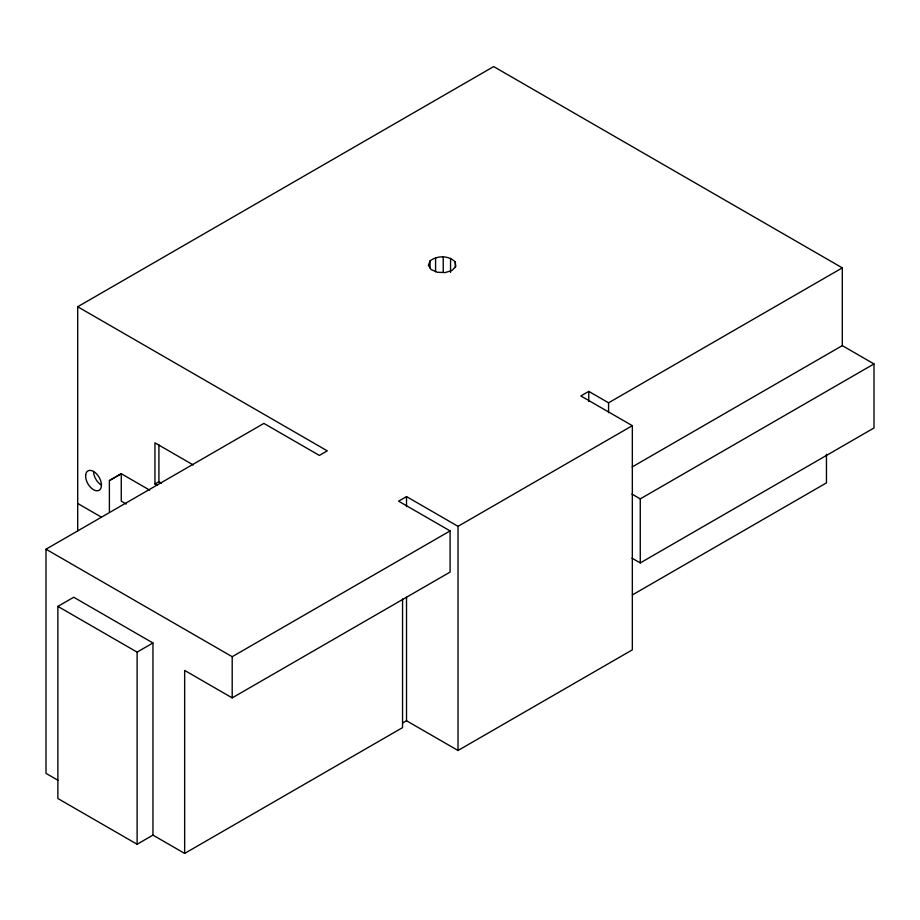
<?xml version="1.0" encoding="UTF-8"?>
<svg xmlns="http://www.w3.org/2000/svg" width="920" height="920" viewBox="0 0 920 920"><rect width="100%" height="100%" fill="white"/><g stroke="black" fill="none" stroke-linecap="round" stroke-linejoin="round"><path stroke-width="1.38" d="M77.694 530.909L77.694 306.751L493.672 66.585L842.306 267.869L842.306 345.632L632.189 466.946M430.054 260.912L428.386 265.328L431.123 269.56L437.379 272.262L445.188 272.584L452.053 270.423L455.803 266.455L455.239 261.958C448.718 255.277 437.253 255.369 430.054 260.912L430.054 267.95M109.388 511.669L109.388 480.585L121.267 473.719L149.684 490.13M109.388 480.585L121.267 473.719L121.267 501.17L126.235 504.034M193.269 464.968L154.951 442.842L154.951 484.012L158.907 481.735L161.38 483.161M58.052 780.321L46 773.363L46 549.205L263.89 423.407L319.355 455.423L327.278 450.846L77.694 306.751M152.961 835.119L137.114 844.261L57.879 798.514L57.879 606.383L73.726 597.241L152.961 642.976L152.961 835.119L184.655 853.415L402.558 727.616L402.558 598.955M57.879 606.383L137.114 652.13L152.961 642.976M402.558 723.039L406.513 720.751L458.022 750.49L632.339 649.842L632.339 425.684L458.022 526.332L406.513 496.593L398.59 501.17L450.098 530.909L450.098 572.079L232.196 697.877L184.655 670.427L184.655 853.415M842.306 267.869L608.568 402.822L588.754 391.379L580.83 395.956L632.339 425.684M46 549.205L232.196 656.707L450.098 530.909M631.925 494.074L640.262 498.881L874 363.929L874 427.984L640.262 562.925L631.959 558.141M632.396 594.918L826.459 482.873L826.459 454.238M842.306 345.632L874 363.929M154.951 484.012L157.412 485.438M77.694 503.458L100.866 516.844M640.262 498.881L640.262 562.925M608.568 402.822L608.568 412.712M588.754 391.379L588.754 401.442M458.022 526.332L458.022 750.49M455.239 261.958L455.239 267.582M450.558 258.336L450.558 272.412M443.221 256.76L443.221 272.239M435.585 257.726L435.585 271.791M406.513 496.593L406.513 506.655M406.513 597.183L406.513 720.751M232.196 656.707L232.196 697.877M158.907 444.82L158.907 481.735M137.114 652.13L137.114 844.261M101.465 485.162A11.201 6.474 60 0 1 93.541 471.442M85.686 474.858A11.201 6.474 60 0 0 96.577 490.785A11.201 6.474 60 0 0 98.359 476.111A11.201 6.474 60 0 0 85.686 474.858"/></g></svg>
